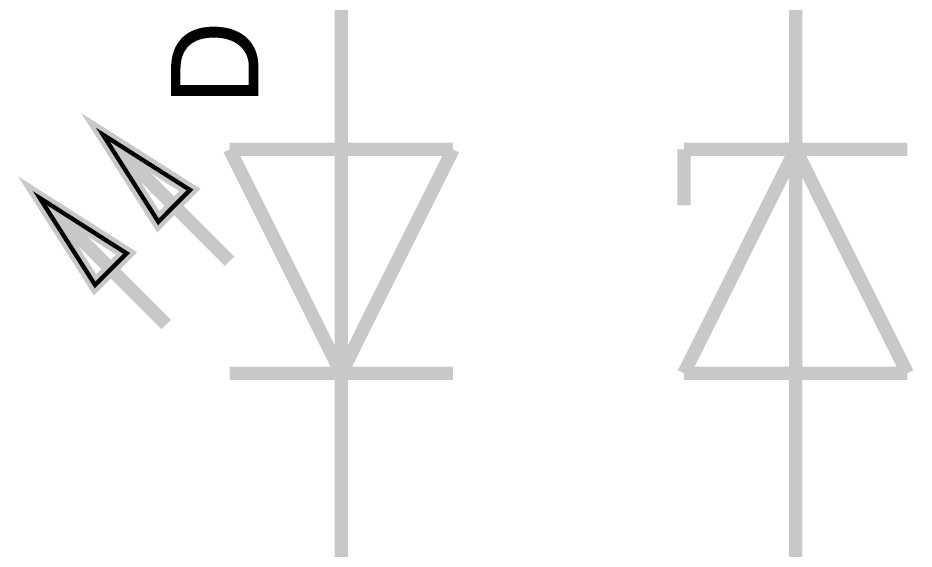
# Model space of a CAD drawing. Header units: millimetres. Extents: x 0 to 20.9, y 0 to 9.5.
# Drawn here: x 4.715 to 5.504, y 6.45 to 6.917 of the extents above; entities that cross this region are included whole.
import ezdxf

# ---------------------------------------------------------------- set-up
doc = ezdxf.new("R2010")
doc.units = ezdxf.units.MM
doc.header["$MEASUREMENT"] = 0
doc.layers.add('Sheet', color=255, linetype='Continuous')

msp = doc.modelspace()

# ---------------------------------------------------------------- linework, layer by layer
at = {"layer": 'Sheet', "const_width": 0.0118}
for points in [[(5.40011, 6.89986), (5.40011, 7.00617), (5.00017, 7.00617), (5.00017, 6.89986)], [(5.00017, 6.8015), (5.00017, 6.89986)], [(5.40011, 6.8015), (5.40011, 6.89986)], [(4.90181, 6.70313), (4.79028, 6.81445)], [(4.83915, 6.7378), (4.79028, 6.81445)], [(4.86693, 6.76578), (4.79028, 6.81445)], [(4.90181, 6.8015), (5.09854, 6.8015)], [(4.90181, 6.8015), (5.00017, 6.60456)], [(5.09854, 6.8015), (5.00017, 6.60456)], [(5.00017, 6.60456), (5.00017, 6.8015)], [(5.49848, 6.8015), (5.30174, 6.8015)], [(5.30174, 6.60456), (5.40011, 6.8015)], [(5.30174, 6.8015), (5.30174, 6.75221)], [(5.40011, 6.60456), (5.40011, 6.8015)], [(5.40011, 6.8015), (5.49848, 6.60456)], [(4.84604, 6.64737), (4.73473, 6.75868)], [(4.81117, 6.71002), (4.73473, 6.75868)], [(4.78339, 6.68225), (4.73473, 6.75868)], [(4.90181, 6.60456), (5.09854, 6.60456)], [(5.00017, 6.60456), (5.00017, 6.50619)], [(5.49848, 6.60456), (5.30174, 6.60456)], [(5.40011, 6.60456), (5.40011, 6.50619)], [(5.40011, 6.50619), (5.40011, 6.39989), (5.00017, 6.39989)], [(5.00017, 6.50619), (5.00017, 6.39989), (5.00017, 6.29985)]]:
    msp.add_lwpolyline(points, dxfattribs=at)
at = {"layer": 'Sheet'}
for points, const_width in [([(4.79028, 6.81445), (4.83915, 6.7378), (4.86693, 6.76578), (4.79028, 6.81445)], 0.0118), ([(4.79028, 6.81445), (4.83915, 6.7378), (4.86693, 6.76578), (4.79028, 6.81445)], 0.0039), ([(4.73473, 6.75868), (4.78339, 6.68225), (4.81117, 6.71002), (4.73473, 6.75868)], 0.0118), ([(4.73473, 6.75868), (4.78339, 6.68225), (4.81117, 6.71002), (4.73473, 6.75868)], 0.0039)]:
    msp.add_lwpolyline(points, close=True, dxfattribs=dict(at, const_width=const_width))

# ---------------------------------------------------------------- texts
msp.add_text('D', height=0.07686, rotation=90, dxfattribs=at).set_placement((4.92708, 6.84013))

doc.saveas('drawing.dxf')
